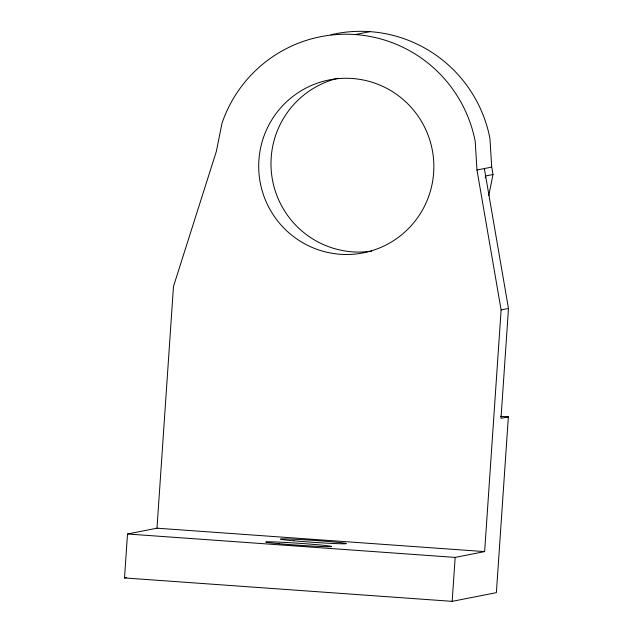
<?xml version="1.0" encoding="UTF-8"?>
<svg xmlns="http://www.w3.org/2000/svg" width="633" height="633" viewBox="0 0 633 633"><rect width="100%" height="100%" fill="white"/><g stroke="black" fill="none" stroke-linecap="round" stroke-linejoin="round"><path stroke-width="0.95" d="M500.6 416.316L508.362 416.87L496.383 592.646L452.168 601.35L124.519 577.937L127.51 533.991L156.984 528.191L484.641 551.604L501.114 309.917L476.981 170.008L475.201 141.309A132.194 131.34 78.9 0 0 355.263 34.554A132.194 131.34 78.9 0 0 222.009 123.213L216.351 151.382L173.466 286.504L156.984 528.191M452.168 601.35L455.167 557.404L484.641 551.604M484.348 168.552L508.481 308.469L500.996 418.326L508.362 416.87M485.242 177.881L485.63 175.966L492.996 174.51L491.714 167.104L489.934 138.405A132.194 131.34 78.9 0 0 335.775 33.715M488.763 195.565L492.996 174.51M355.263 34.554L370.004 31.65M476.981 170.008L491.714 167.104M501.114 309.917L508.481 308.469M124.519 577.937L126.442 577.557M127.51 533.991L455.167 557.404M331.004 34.736A132.194 131.34 78.9 0 1 334.817 33.905M371.642 251.111A88.129 87.56 78.9 0 1 272.609 180.674A88.129 87.56 78.9 0 1 338.022 78.263M279.129 543.707A33.051 0.981 3.9 0 0 331.47 546.588A33.051 0.981 3.9 0 0 285.515 542.449A33.051 0.981 3.9 0 0 279.129 543.707M293.87 540.804A33.051 0.981 3.9 0 0 346.211 543.684A33.051 0.981 3.9 0 0 300.256 539.545A33.051 0.981 3.9 0 0 293.87 540.804M263.431 137.606A88.129 87.56 78.9 0 0 363.105 252.891A88.129 87.56 78.9 0 0 412.297 108.654A88.129 87.56 78.9 0 0 263.431 137.606"/></g></svg>
